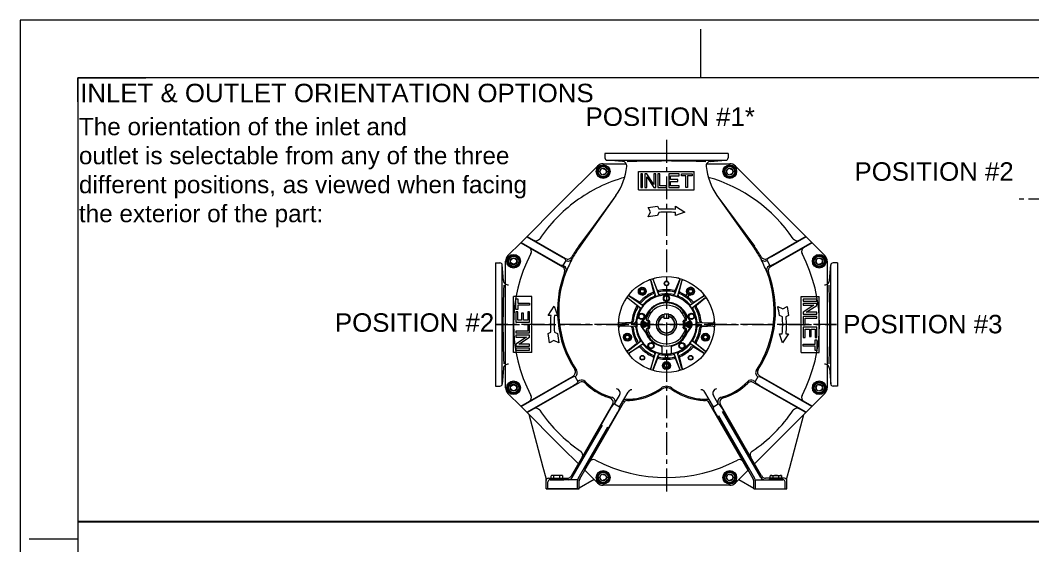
# Model space of a CAD drawing. Header units: inches. Extents: x -48 to 250, y -21 to 207.
# Drawn here: x -48.4 to 62.6, y 149.2 to 206.8 of the extents above; entities that cross this region are included whole.
import ezdxf
from ezdxf.enums import TextEntityAlignment as Align

# ---------------------------------------------------------------- set-up
doc = ezdxf.new("R2010")
doc.units = ezdxf.units.IN
doc.header["$MEASUREMENT"] = 0
doc.linetypes.add('CENTER', pattern=[2, 1.25, -0.25, 0.25, -0.25])
doc.linetypes.add('HIDDEN', pattern=[0.375, 0.25, -0.125])
for name, color, linetype, lineweight in [('CEN', 3, 'CENTER', 5), ('HID-HIDE', 6, 'HIDDEN', 5), ('OBJ', 7, 'Continuous', 5), ('TXT', 7, 'Continuous', 5)]:
    doc.layers.add(name, color=color, linetype=linetype, lineweight=lineweight)
doc.layers.add('Title Block', color=7, linetype='Continuous')
doc.styles.add('ACANSTS', font='romans.shx', dxfattribs={"height": 1})
doc.styles.add('Roman', font='romans')
doc.styles.get("Standard").update_dxf_attribs({"font": 'arial.ttf'})

# ---------------------------------------------------------------- blocks, each defined once
blk = doc.blocks.new('LONE STAR BLOWER TITLE BLOCK (SIZE A)')
at = {"layer": 'Title Block', "lineweight": 15}
for p, q in [((23.625, 18), (0, 18)), ((0, 18), (0, 0)), ((5.9062, 17.5), (5.9062, 17.9219)), ((23.125, 17.5), (0.5, 17.5)), ((23.125, 17.5), (0.5, 17.5)), ((0.5, 17.5), (0.5, 0.5)), ((0.5, 17.2912), (0.5, 17.5)), ((0.5, 17.5), (1.0894, 17.5)), ((0.5, 17.2912), (0.5, 14.2179)), ((0.0781, 13.5), (0.5, 13.5))]:
    blk.add_line(p, q, dxfattribs=at)
at = {"layer": 'Title Block', "lineweight": 15, "style": 'ACANSTS'}
for tag, p, height in [('DRAWN_BY', (14.3692, 2.2855), 0.135), ('DRAWN_DATE', (15.5145, 2.2938), 0.135), ('DRAWING_SUBTITLE', (17.5134, 1.9768), 0.2025), ('CHECKED_BY', (14.3914, 1.9397), 0.135), ('CHECK_DATE', (15.4958, 1.9404), 0.135), ('ENGINEER', (14.3854, 1.6081), 0.135), ('ENG_DATE', (15.4868, 1.6029), 0.135), ('DRAWING_SUBTITLE', (17.5109, 1.5494), 0.2025), ('MANUFACTURING', (14.3811, 1.2706), 0.135), ('MFG_DATE', (15.4879, 1.2695), 0.135), ('CONTROL', (14.3811, 0.9331), 0.135), ('CONTROL_DATE', (15.4879, 0.932), 0.135), ('CAGE_CODE', (17.7275, 0.9163), 0.135), ('MODEL_FILE_NAME', (8.2952, 0.6111), 0.135), ('APPROVED_BY', (14.3698, 0.5685), 0.135), ('APPROVAL_DATE', (15.4796, 0.5615), 0.135)]:
    blk.add_attdef(tag, p, '', height=height, dxfattribs=at)
at = {"layer": 'Title Block', "lineweight": 15, "style": 'Roman', "flags": 8}
for tag, height, p in [('DWG_NUMBER', 0.2812, (18.9096, 1.1474)), ('SCALE', 0.135, (17.9035, 0.7041)), ('SHEETNUMBER', 0.135, (21.2556, 0.7041)), ('TOTA_SHEETS', 0.135, (21.8939, 0.7016))]:
    blk.add_attdef(tag, text='', height=height, dxfattribs=at).set_placement(p, align=Align.TOP_LEFT)
at = {"layer": 'Title Block', "lineweight": 15, "style": 'ACANSTS'}
blk.add_attdef('REVISION', text='', height=0.135, dxfattribs=at).set_placement((22.8495, 0.8933), align=Align.CENTER)

msp = doc.modelspace()

# ---------------------------------------------------------------- linework, layer by layer
at = {"color": 7, "lineweight": 5}
for p, q in [((12.899, 167.268), (12.706, 167.157)), ((31.932, 167.268), (32.125, 167.157))]:
    msp.add_line(p, q, dxfattribs=at)
at = {"lineweight": 5}
for p, q in [((12.851, 155.419), (9.23, 155.419)), ((9.232, 155.419), (12.849, 155.419)), ((31.98, 155.419), (35.601, 155.419)), ((31.982, 155.419), (35.599, 155.419))]:
    msp.add_line(p, q, dxfattribs=at)
msp.add_line((182.362, 151.811), (-42.079, 151.811))
at = {"layer": 'CEN', "color": 5, "lineweight": 5, "ltscale": 2}
for p, q in [((22.416, 193.641), (22.416, 154.799)), ((64.579, 187.169), (60.579, 187.169)), ((3.795, 173.419), (41.036, 173.419)), ((41.036, 173.419), (3.795, 173.419))]:
    msp.add_line(p, q, dxfattribs=at)
at = {"layer": 'HID-HIDE', "color": 7, "linetype": 'Continuous', "lineweight": 5, "ltscale": 2}
for p, q in [((6.457, 182.379), (10.997, 186.919)), ((14.416, 184.206), (12.786, 181.985)), ((14.416, 184.071), (12.763, 181.729)), ((5.052, 180.974), (6.457, 182.379)), ((4.795, 166.483), (4.795, 180.356)), ((20.996, 177.077), (20.706, 178.249)), ((20.718, 178.225), (21.197, 176.576)), ((21.414, 177.213), (20.961, 178.332)), ((20.965, 178.306), (21.546, 176.69)), ((23.867, 178.306), (23.285, 176.69)), ((23.417, 177.213), (23.871, 178.332)), ((24.114, 178.225), (23.635, 176.576)), ((23.835, 177.077), (24.126, 178.249)), ((19.376, 175.9), (18.351, 176.538)), ((18.37, 176.52), (19.79, 175.554)), ((24.495, 176.622), (24.435, 176.533)), ((24.51, 176.612), (24.447, 176.518)), ((24.819, 176.387), (24.495, 176.622)), ((24.556, 176.578), (24.703, 176.78)), ((24.905, 176.633), (24.703, 176.78)), ((24.758, 176.431), (24.905, 176.633)), ((26.462, 176.52), (25.041, 175.554)), ((25.455, 175.9), (26.48, 176.538)), ((19.118, 175.544), (18.194, 176.321)), ((18.217, 176.309), (19.574, 175.257)), ((24.804, 176.398), (24.735, 176.308)), ((24.819, 176.387), (24.753, 176.302)), ((26.614, 176.309), (25.257, 175.257)), ((25.714, 175.544), (26.638, 176.321)), ((19.658, 173.652), (20.499, 174.81)), ((20.621, 174.842), (19.68, 173.655)), ((22.165, 174.066), (22.165, 174.322)), ((22.166, 174.066), (22.166, 174.565)), ((22.665, 174.565), (22.166, 174.565)), ((22.665, 174.066), (22.665, 174.565)), ((22.666, 174.066), (22.666, 174.322)), ((24.211, 174.842), (25.151, 173.655)), ((25.173, 173.652), (24.333, 174.81)), ((18.499, 173.639), (17.294, 173.554)), ((18.499, 173.2), (17.294, 173.285)), ((17.32, 173.549), (19.037, 173.603)), ((17.32, 173.29), (19.037, 173.236)), ((19.658, 173.187), (20.499, 172.029)), ((20.621, 171.997), (19.68, 173.183)), ((20.332, 173.859), (20.512, 173.859)), ((22.666, 174.066), (22.165, 174.066)), ((24.211, 171.997), (25.151, 173.183)), ((24.499, 173.859), (24.32, 173.859)), ((25.173, 173.187), (24.333, 172.029)), ((27.511, 173.549), (25.795, 173.603)), ((27.511, 173.29), (25.795, 173.236)), ((26.333, 173.639), (27.537, 173.554)), ((26.333, 173.2), (27.537, 173.285)), ((20.332, 172.979), (20.512, 172.979)), ((24.499, 172.979), (24.32, 172.979)), ((19.118, 171.295), (18.194, 170.518)), ((18.217, 170.529), (19.574, 171.582)), ((19.376, 170.939), (18.351, 170.301)), ((18.37, 170.319), (19.79, 171.285)), ((21.916, 171.008), (21.916, 170.263)), ((22.916, 171.008), (22.916, 170.263)), ((26.462, 170.319), (25.041, 171.285)), ((26.614, 170.529), (25.257, 171.582)), ((25.455, 170.939), (26.48, 170.301)), ((25.714, 171.295), (26.638, 170.518)), ((20.996, 169.762), (20.706, 168.59)), ((20.718, 168.614), (21.197, 170.263)), ((20.965, 168.533), (21.546, 170.149)), ((22.228, 170.064), (22.232, 170.175)), ((22.228, 170.064), (22.603, 170.064)), ((22.246, 170.064), (22.25, 170.174)), ((22.291, 170.064), (22.291, 169.814)), ((22.291, 169.814), (22.541, 169.814)), ((22.541, 170.064), (22.541, 169.814)), ((22.585, 170.064), (22.582, 170.174)), ((22.603, 170.064), (22.6, 170.175)), ((23.867, 168.533), (23.285, 170.149)), ((24.114, 168.614), (23.635, 170.263)), ((23.835, 169.762), (24.126, 168.59)), ((21.414, 169.626), (20.961, 168.507)), ((23.417, 169.626), (23.871, 168.507)), ((6.457, 164.46), (5.052, 165.865)), ((10.997, 159.919), (6.457, 164.46)), ((31.913, 156.529), (28.065, 163.194)), ((32.099, 156.535), (28.137, 163.397)), ((32.743, 156.669), (28.567, 163.903)), ((32.838, 156.833), (28.755, 163.904)), ((11.994, 156.833), (15.185, 162.36)), ((12.088, 156.669), (15.393, 162.393)), ((12.733, 156.535), (16.003, 162.201)), ((12.918, 156.529), (16.092, 162.026)), ((13.827, 160.008), (14.416, 161.028)), ((13.904, 160.047), (14.416, 160.933)), ((9.23, 156.583), (8.916, 157.757)), ((35.601, 156.583), (35.916, 157.757)), ((9.23, 155.419), (9.23, 156.583)), ((9.48, 156.583), (11.561, 156.583)), ((9.666, 156.491), (9.666, 156.39)), ((9.853, 156.89), (9.766, 156.839)), ((9.766, 156.39), (9.766, 156.839)), ((10.978, 156.89), (9.853, 156.89)), ((10.091, 156.39), (10.091, 156.839)), ((10.74, 156.39), (10.74, 156.839)), ((10.978, 156.89), (11.065, 156.839)), ((11.065, 156.39), (11.065, 156.839)), ((11.166, 156.491), (11.166, 156.39)), ((35.351, 156.583), (33.271, 156.583)), ((33.666, 156.491), (33.666, 156.39)), ((33.853, 156.89), (33.766, 156.839)), ((33.766, 156.39), (33.766, 156.839)), ((33.853, 156.89), (34.978, 156.89)), ((34.091, 156.39), (34.091, 156.839)), ((34.74, 156.39), (34.74, 156.839)), ((34.978, 156.89), (35.065, 156.839)), ((35.065, 156.39), (35.065, 156.839)), ((35.166, 156.491), (35.166, 156.39)), ((35.601, 155.419), (35.601, 156.583)), ((9.416, 155.419), (9.416, 156.169)), ((12.684, 156.419), (9.666, 156.419)), ((9.666, 156.39), (11.166, 156.39)), ((12.666, 155.419), (12.666, 156.285)), ((14.489, 156.427), (12.851, 155.482)), ((12.851, 155.419), (12.851, 156.279)), ((30.343, 156.427), (31.98, 155.482)), ((31.98, 155.419), (31.98, 156.279)), ((32.147, 156.419), (35.166, 156.419)), ((32.166, 155.419), (32.166, 156.285)), ((35.166, 156.39), (33.666, 156.39)), ((35.416, 155.419), (35.416, 156.169))]:
    msp.add_line(p, q, dxfattribs=at)
for points in [[(5.275, 180.871), (5.026, 180.271), (5.422, 179.756), (6.066, 179.84), (6.314, 180.44), (5.919, 180.956)], [(20.114, 177.324), (19.714, 177.489), (19.371, 177.226), (19.427, 176.796), (19.827, 176.631), (20.171, 176.894)], [(22.578, 176.013), (22.74, 176.294), (22.578, 176.576), (22.253, 176.576), (22.091, 176.294), (22.253, 176.013)], [(25.418, 176.815), (25.452, 177.246), (25.095, 177.492), (24.704, 177.305), (24.67, 176.874), (25.027, 176.628)], [(19.999, 174.375), (19.782, 174.617), (19.464, 174.549), (19.364, 174.24), (19.581, 173.999), (19.899, 174.067)], [(24.933, 174.067), (25.25, 173.999), (25.468, 174.24), (25.367, 174.549), (25.05, 174.617), (24.832, 174.375)], [(19.697, 173.582), (19.978, 173.744), (20.259, 173.582), (20.259, 173.257), (19.978, 173.095), (19.697, 173.257)], [(25.134, 173.582), (24.853, 173.744), (24.572, 173.582), (24.572, 173.257), (24.853, 173.095), (25.134, 173.257)], [(17.991, 172.437), (17.71, 172.108), (17.855, 171.7), (18.281, 171.621), (18.562, 171.95), (18.417, 172.358)], [(26.572, 171.614), (26.994, 171.715), (27.117, 172.13), (26.818, 172.444), (26.397, 172.343), (26.274, 171.928)], [(20.76, 171.417), (20.463, 171.284), (20.429, 170.961), (20.692, 170.771), (20.989, 170.903), (21.023, 171.226)], [(23.809, 171.226), (23.843, 170.903), (24.14, 170.771), (24.402, 170.961), (24.368, 171.284), (24.072, 171.417)], [(21.983, 168.908), (22.209, 168.539), (22.642, 168.55), (22.849, 168.931), (22.622, 169.3), (22.189, 169.289)], [(5.026, 166.568), (5.275, 165.968), (5.919, 165.883), (6.314, 166.399), (6.066, 166.999), (5.422, 167.083)]]:
    msp.add_lwpolyline(points, close=True, dxfattribs=at)
at = {"layer": 'HID-HIDE', "color": 7, "lineweight": 5, "ltscale": 2}
for centre in [(15.48, 190.165), (29.352, 190.165), (39.161, 180.356), (39.161, 166.483), (15.48, 156.674), (29.352, 156.674)]:
    msp.add_circle(centre, 0.328, dxfattribs=at)
at = {"layer": 'HID-HIDE', "color": 7, "linetype": 'Continuous', "lineweight": 5, "ltscale": 2}
for centre, radius in [((5.67, 180.356), 0.75), ((5.67, 180.356), 0.65), ((5.67, 180.356), 0.562), ((5.67, 180.356), 0.375), ((5.67, 180.356), 0.328), ((22.416, 173.419), 5.25), ((22.416, 177.919), 0.25), ((22.416, 177.919), 0.211), ((22.416, 173.419), 3.25), ((19.771, 177.06), 0.436), ((19.771, 177.06), 0.375), ((19.771, 177.06), 0.25), ((19.771, 177.06), 0.211), ((22.416, 176.294), 0.341), ((22.416, 176.294), 0.281), ((25.061, 177.06), 0.436), ((25.061, 177.06), 0.375), ((25.061, 177.06), 0.25), ((25.061, 177.06), 0.211), ((19.681, 174.308), 0.341), ((19.681, 174.308), 0.281), ((25.15, 174.308), 0.341), ((25.15, 174.308), 0.281), ((19.978, 173.419), 0.281), ((19.978, 173.419), 0.188), ((19.978, 173.419), 0.156), ((24.853, 173.419), 0.281), ((24.853, 173.419), 0.188), ((24.853, 173.419), 0.156), ((18.136, 172.029), 0.436), ((18.136, 172.029), 0.375), ((18.136, 172.029), 0.25), ((18.136, 172.029), 0.211), ((26.695, 172.029), 0.436), ((26.695, 172.029), 0.375), ((26.695, 172.029), 0.25), ((26.695, 172.029), 0.211), ((20.726, 171.094), 0.341), ((20.726, 171.094), 0.281), ((24.106, 171.094), 0.341), ((24.106, 171.094), 0.281), ((19.771, 169.779), 0.25), ((19.771, 169.779), 0.211), ((25.061, 169.779), 0.25), ((25.061, 169.779), 0.211), ((22.416, 168.919), 0.436), ((22.416, 168.919), 0.375), ((22.416, 168.919), 0.25), ((22.416, 168.919), 0.211), ((5.67, 166.483), 0.75), ((5.67, 166.483), 0.65), ((5.67, 166.483), 0.562), ((5.67, 166.483), 0.375), ((5.67, 166.483), 0.328)]:
    msp.add_circle(centre, radius, dxfattribs=at)
for centre, radius, start, end in [((22.416, 173.419), 16.762, 126.36459, 145.90593), ((8.12, 183.096), 0.5, 240, 325.90593), ((22.416, 174.919), 11.943, 143.73052, 150.30666), ((5.67, 180.356), 0.875, 135, 180), ((22.416, 173.419), 16.762, 152.39026, 207.60974), ((7.119, 181.42), 0.5, 332.39026, 60), ((22.416, 174.919), 11.812, 144.79781, 151.07171), ((22.416, 174.919), 11.943, 159.33765, 212.6674), ((22.416, 174.919), 11.812, 158.66654, 213.45863), ((22.416, 173.419), 3.812, 113.08606, 138.91394), ((22.416, 173.419), 3.67, 113.27513, 138.72487), ((22.416, 173.419), 3.36, 113.58512, 138.41488), ((20.87, 177.045), 0.13, 293.08606, 13.92969), ((20.909, 176.908), 0.13, 295.52687, 16.19995), ((21.016, 176.616), 0.13, 295.23392, 16.19995), ((22.416, 173.419), 3.268, 102.70256, 113.29744), ((21.072, 176.54), 0.13, 293.29744, 16.19995), ((21.535, 177.261), 0.13, 202.07031, 282.91394), ((21.584, 177.127), 0.13, 199.80005, 280.47313), ((21.669, 176.734), 0.13, 199.80005, 282.70256), ((21.669, 176.828), 0.13, 199.80005, 280.76608), ((22.416, 173.419), 3.812, 77.08606, 102.91394), ((22.416, 173.419), 3.67, 77.27513, 102.72487), ((22.416, 173.419), 3.36, 77.58512, 102.41488), ((23.163, 176.734), 0.13, 257.29744, 340.19995), ((22.416, 173.419), 3.268, 66.70256, 77.29744), ((23.162, 176.828), 0.13, 259.23392, 340.19995), ((23.248, 177.127), 0.13, 259.52687, 340.19995), ((23.297, 177.261), 0.13, 257.08606, 337.92969), ((23.759, 176.54), 0.13, 163.80005, 246.70256), ((23.815, 176.616), 0.13, 163.80005, 244.76608), ((22.416, 173.419), 3.36, 41.58512, 66.41488), ((23.922, 176.908), 0.13, 163.80005, 244.47313), ((23.961, 177.045), 0.13, 166.07031, 246.91394), ((22.416, 173.419), 3.67, 41.27513, 66.72487), ((22.416, 173.419), 3.812, 57.00448, 66.91394), ((22.416, 173.419), 3.812, 149.08606, 174.91394), ((22.416, 173.419), 3.67, 149.27513, 174.72487), ((19.034, 175.444), 0.13, 329.08606, 49.92969), ((19.146, 175.357), 0.13, 331.52687, 52.19995), ((19.445, 176.01), 0.13, 238.07031, 318.91394), ((19.563, 175.93), 0.13, 235.80005, 316.47313), ((22.416, 173.419), 3.268, 138.70256, 149.29744), ((19.808, 175.738), 0.13, 235.80005, 316.76608), ((19.863, 175.662), 0.13, 235.80005, 318.70256), ((22.416, 173.419), 2.444, 21.68956, 158.31044), ((22.416, 173.419), 2.125, 16.59679, 163.40321), ((22.416, 173.419), 2.368, 35.964, 144.036), ((22.416, 173.419), 3.812, 41.08606, 50.99552), ((24.968, 175.662), 0.13, 221.29744, 304.19995), ((22.416, 173.419), 3.268, 30.70256, 41.29744), ((25.023, 175.738), 0.13, 223.23392, 304.19995), ((25.268, 175.93), 0.13, 223.52687, 304.19995), ((25.387, 176.01), 0.13, 221.08606, 301.92969), ((25.685, 175.357), 0.13, 127.80005, 208.47313), ((22.416, 173.419), 3.67, 5.27513, 30.72487), ((25.797, 175.444), 0.13, 130.07031, 210.91394), ((22.416, 173.419), 3.812, 5.08606, 30.91394), ((22.416, 173.419), 3.36, 149.58512, 174.41488), ((19.405, 175.183), 0.13, 331.23392, 52.19995), ((19.494, 175.154), 0.13, 329.29744, 52.19995), ((22.416, 173.419), 2.29, 141.60203, 164.70128), ((22.416, 173.419), 1.136, 102.68448, 77.31552), ((22.416, 173.419), 1.124, 102.82797, 77.17203), ((22.416, 173.419), 0.937, 105.44275, 74.55725), ((22.416, 173.419), 0.902, 106.11736, 73.88264), ((22.416, 173.419), 2.29, 15.29872, 38.39797), ((25.337, 175.154), 0.13, 127.80005, 210.70256), ((25.427, 175.183), 0.13, 127.80005, 208.76608), ((22.416, 173.419), 3.36, 5.58512, 30.41488), ((18.49, 173.769), 0.13, 274.07031, 354.91394), ((18.49, 173.07), 0.13, 5.08606, 85.92969), ((22.416, 173.419), 3.812, 185.08606, 210.91394), ((18.632, 173.774), 0.13, 271.80005, 352.47313), ((18.632, 173.065), 0.13, 7.52687, 88.19995), ((22.416, 173.419), 3.67, 185.27513, 210.72487), ((18.943, 173.763), 0.13, 271.80005, 352.76608), ((18.943, 173.076), 0.13, 7.23392, 88.19995), ((19.033, 173.733), 0.13, 271.80005, 354.70256), ((19.033, 173.106), 0.13, 5.29744, 88.19995), ((22.416, 173.419), 3.36, 185.58512, 210.41488), ((22.416, 173.419), 3.268, 174.70256, 185.29744), ((19.978, 173.419), 0.395, 144.036, 215.964), ((19.978, 173.419), 0.38, 141.60203, 218.39797), ((20.332, 173.989), 0.13, 164.70128, 270), ((22.416, 173.419), 2.047, 167.58733, 192.41267), ((20.504, 173.989), 0.13, 163.40321, 272.342), ((20.445, 173.799), 0.06, 349.08539, 90), ((22.416, 173.419), 1.947, 169.08539, 190.91461), ((20.512, 173.799), 0.06, 348.71392, 92.342), ((22.416, 173.419), 1.882, 168.71392, 191.28608), ((24.32, 173.799), 0.06, 87.658, 191.28608), ((22.416, 173.419), 1.882, 348.71392, 11.28608), ((24.328, 173.989), 0.13, 267.658, 16.59679), ((24.386, 173.799), 0.06, 90, 190.91461), ((22.416, 173.419), 1.947, 349.08539, 10.91461), ((22.416, 173.419), 2.047, 347.58733, 12.41267), ((24.499, 173.989), 0.13, 270, 15.29872), ((24.853, 173.419), 0.38, 321.60203, 38.39797), ((24.853, 173.419), 0.395, 324.036, 35.964), ((22.416, 173.419), 3.36, 329.58512, 354.41488), ((22.416, 173.419), 3.67, 329.27513, 354.72487), ((25.799, 173.733), 0.13, 185.29744, 268.19995), ((22.416, 173.419), 3.268, 354.70256, 5.29744), ((25.799, 173.106), 0.13, 91.80005, 174.70256), ((22.416, 173.419), 3.812, 329.08606, 354.91394), ((25.888, 173.763), 0.13, 187.23392, 268.19995), ((25.888, 173.076), 0.13, 91.80005, 172.76608), ((26.199, 173.774), 0.13, 187.52687, 268.19995), ((26.199, 173.065), 0.13, 91.80005, 172.47313), ((26.342, 173.769), 0.13, 185.08606, 265.92969), ((26.342, 173.07), 0.13, 94.07031, 174.91394), ((22.416, 173.419), 2.444, 201.68956, 255.8314), ((20.332, 172.849), 0.13, 90, 195.29872), ((22.416, 173.419), 2.29, 195.29872, 218.39797), ((20.504, 172.85), 0.13, 87.658, 196.59679), ((22.416, 173.419), 2.125, 196.59679, 343.40321), ((20.445, 173.039), 0.06, 270, 10.91461), ((22.416, 173.419), 2.368, 215.964, 324.036), ((20.512, 173.039), 0.06, 267.658, 11.28608), ((22.416, 173.419), 2.444, 284.1686, 338.31044), ((22.416, 173.419), 2.29, 321.60203, 344.70128), ((24.32, 173.039), 0.06, 168.71392, 272.342), ((24.328, 172.85), 0.13, 343.40321, 92.342), ((24.386, 173.039), 0.06, 169.08539, 270), ((24.499, 172.849), 0.13, 344.70128, 90), ((19.034, 171.394), 0.13, 310.07031, 30.91394), ((19.146, 171.482), 0.13, 307.80005, 28.47313), ((19.445, 170.829), 0.13, 41.08606, 121.92969), ((19.405, 171.656), 0.13, 307.80005, 28.76608), ((19.563, 170.909), 0.13, 43.52687, 124.19995), ((22.416, 173.419), 3.812, 221.08606, 246.91394), ((19.494, 171.685), 0.13, 307.80005, 30.70256), ((22.416, 173.419), 3.268, 210.70256, 221.29744), ((22.416, 173.419), 3.67, 221.27513, 246.72487), ((19.808, 171.101), 0.13, 43.23392, 124.19995), ((19.863, 171.177), 0.13, 41.29744, 124.19995), ((22.416, 173.419), 3.36, 221.58512, 246.41488), ((21.786, 170.924), 0.13, 0, 75.8314), ((23.046, 170.924), 0.13, 104.1686, 180), ((22.416, 173.419), 3.36, 293.58512, 318.41488), ((22.416, 173.419), 3.67, 293.27513, 318.72487), ((22.416, 173.419), 3.812, 293.08606, 318.91394), ((22.416, 173.419), 3.268, 318.70256, 329.29744), ((24.968, 171.177), 0.13, 55.80005, 138.70256), ((25.023, 171.101), 0.13, 55.80005, 136.76608), ((25.268, 170.909), 0.13, 55.80005, 136.47313), ((25.337, 171.685), 0.13, 149.29744, 232.19995), ((25.387, 170.829), 0.13, 58.07031, 138.91394), ((25.427, 171.656), 0.13, 151.23392, 232.19995), ((25.685, 171.482), 0.13, 151.52687, 232.19995), ((25.797, 171.394), 0.13, 149.08606, 229.92969), ((20.87, 169.794), 0.13, 346.07031, 66.91394), ((20.909, 169.931), 0.13, 343.80005, 64.47313), ((21.016, 170.223), 0.13, 343.80005, 64.76608), ((22.416, 173.419), 3.268, 246.70256, 257.29744), ((21.072, 170.299), 0.13, 343.80005, 66.70256), ((21.584, 169.711), 0.13, 79.52687, 160.19995), ((21.669, 170.105), 0.13, 77.29744, 160.19995), ((21.669, 170.011), 0.13, 79.23392, 160.19995), ((22.416, 173.419), 3.67, 257.27513, 282.72487), ((22.416, 173.419), 3.36, 257.58512, 282.41488), ((21.979, 170.263), 0.063, 180, 262.1188), ((22.853, 170.263), 0.063, 277.8812, 0), ((22.416, 173.419), 3.268, 282.70256, 293.29744), ((23.163, 170.105), 0.13, 19.80005, 102.70256), ((23.162, 170.011), 0.13, 19.80005, 100.76608), ((23.248, 169.711), 0.13, 19.80005, 100.47313), ((23.759, 170.299), 0.13, 113.29744, 196.19995), ((23.815, 170.223), 0.13, 115.23392, 196.19995), ((23.922, 169.931), 0.13, 115.52687, 196.19995), ((23.961, 169.794), 0.13, 113.08606, 193.92969), ((21.535, 169.578), 0.13, 77.08606, 157.92969), ((22.416, 173.419), 3.812, 257.08606, 282.91394), ((23.297, 169.578), 0.13, 22.07031, 102.91394), ((5.67, 166.483), 0.875, 180, 225), ((18.077, 171.539), 6.443, 224.80047, 244.38008), ((18.077, 171.539), 6.312, 223.67043, 243.80863), ((18.077, 171.539), 6.312, 278.1415, 306.39486), ((22.416, 165.653), 1, 53.60514, 126.39486), ((22.416, 165.491), 1, 54.34477, 125.65523), ((26.755, 171.539), 6.312, 233.60514, 261.8585), ((7.119, 165.419), 0.5, 300, 27.60974), ((18.077, 171.539), 6.443, 277.97493, 305.65523), ((26.755, 171.539), 6.443, 234.34477, 262.02507), ((8.12, 163.743), 0.5, 34.09407, 120), ((22.416, 173.419), 16.762, 214.09407, 233.63541), ((9.48, 156.333), 0.25, 90, 180), ((9.929, 156.602), 0.288, 55.61575, 115.61575), ((10.416, 155.815), 1.075, 72.41205, 107.58795), ((10.903, 156.602), 0.288, 64.38425, 124.38425), ((11.561, 157.083), 0.5, 270, 330), ((11.655, 156.919), 0.5, 270, 330), ((13.166, 156.285), 0.5, 150, 180), ((13.351, 156.279), 0.5, 150, 180), ((31.48, 156.279), 0.5, 0, 30), ((31.666, 156.285), 0.5, 0, 30), ((33.176, 156.919), 0.5, 210, 270), ((33.271, 157.083), 0.5, 210, 270), ((33.929, 156.602), 0.288, 55.61575, 115.61575), ((34.416, 155.815), 1.075, 72.41205, 107.58795), ((34.903, 156.602), 0.288, 64.38425, 124.38425), ((35.351, 156.333), 0.25, 0, 90), ((9.666, 156.169), 0.25, 90, 180), ((35.166, 156.169), 0.25, 0, 90)]:
    msp.add_arc(centre, radius, start, end, dxfattribs=at)
for centre, major_axis, ratio, start_param, end_param in [((20.48, 178.148), (0.238, 0.077), 0.5632082, 0, 1.5707963), ((23.629, 178.383), (-0.238, 0.077), 0.5632082, 3.1415927, 4.712389), ((24.594, 176.418), (0.159, -0.116), 0.0661279, 3.1415927, 6.2831853), ((26.315, 176.722), (-0.147, 0.202), 0.5632082, 3.1415927, 4.712389), ((18.07, 176.107), (0.147, 0.202), 0.5632082, 0, 1.5707963), ((17.32, 173.04), (0, 0.25), 0.5632082, 0, 1.5707963), ((27.511, 173.799), (0, 0.25), 0.5632082, 3.1415927, 4.712389), ((22.416, 171.008), (-0.5, 0), 0.9902681, 6.0909547, 6.2831853), ((22.416, 171.008), (-0.5, 0), 0.9902681, 3.1415927, 3.3338232), ((18.517, 170.117), (-0.147, 0.202), 0.5632082, 0, 1.5707963), ((26.761, 170.732), (0.147, 0.202), 0.5632082, 3.1415927, 4.712389), ((21.202, 168.456), (-0.238, 0.077), 0.5632082, 0, 1.5707963), ((24.351, 168.691), (0.238, 0.077), 0.5632082, 3.1415927, 4.712389)]:
    msp.add_ellipse(centre, major_axis=major_axis, ratio=ratio, start_param=start_param, end_param=end_param, dxfattribs=at)
at = {"layer": 'HID-HIDE', "color": 7, "linetype": 'Continuous', "lineweight": 5, "ltscale": 2, "extrusion": (0, 0, -1)}
for centre, major_axis, start_param, end_param in [((21.202, 178.383), (0.238, 0.077), 3.1415927, 4.712389), ((24.351, 178.148), (-0.238, 0.077), 0, 1.5707963), ((18.517, 176.722), (0.147, 0.202), 3.1415927, 4.712389), ((26.761, 176.107), (-0.147, 0.202), 0, 1.5707963), ((17.32, 173.799), (0, 0.25), 3.1415927, 4.712389), ((27.511, 173.04), (0, 0.25), 0, 1.5707963), ((18.07, 170.732), (-0.147, 0.202), 3.1415927, 4.712389), ((26.315, 170.117), (0.147, 0.202), 0, 1.5707963), ((20.48, 168.691), (-0.238, 0.077), 3.1415927, 4.712389), ((23.629, 168.456), (0.238, 0.077), 0, 1.5707963)]:
    msp.add_ellipse(centre, major_axis=major_axis, ratio=0.5632082, start_param=start_param, end_param=end_param, dxfattribs=at)
at = {"layer": 'HID-HIDE', "color": 7, "linetype": 'Continuous', "lineweight": 5, "ltscale": 2}
msp.add_ellipse((10.416, 156.491), major_axis=(-0.75, 0), ratio=0.0349208, dxfattribs=at)
at = {"layer": 'HID-HIDE', "color": 7, "linetype": 'Continuous', "lineweight": 5, "ltscale": 2, "extrusion": (0, 0, -1)}
msp.add_ellipse((34.416, 156.491), major_axis=(0.75, 0), ratio=0.0349208, dxfattribs=at)
at = {"layer": 'OBJ', "color": 7, "lineweight": 5}
for p, q in [((29.166, 192.169), (15.666, 192.169)), ((15.666, 192.169), (15.666, 191.669)), ((29.166, 192.169), (29.166, 191.669)), ((15.48, 191.04), (17.997, 191.04)), ((17.611, 191.279), (15.895, 191.42)), ((15.916, 191.419), (28.916, 191.419)), ((26.834, 191.04), (29.352, 191.04)), ((27.22, 191.279), (28.936, 191.42)), ((10.997, 186.919), (14.861, 190.784)), ((19.346, 190.169), (25.466, 190.169)), ((19.346, 188.169), (19.346, 190.169)), ((25.466, 188.169), (25.466, 190.169)), ((29.971, 190.784), (39.78, 180.974)), ((16.88, 187.564), (14.416, 184.071)), ((16.88, 187.564), (14.416, 184.206)), ((19.346, 188.169), (25.466, 188.169)), ((27.951, 187.564), (32.045, 181.985)), ((27.951, 187.564), (32.068, 181.729)), ((7.154, 183.077), (11.356, 180.65)), ((37.677, 183.077), (33.475, 180.65)), ((6.457, 182.379), (11.023, 179.743)), ((6.491, 182.414), (10.495, 180.103)), ((7.119, 183.042), (10.924, 180.846)), ((38.375, 182.379), (33.809, 179.743)), ((37.712, 183.042), (33.908, 180.846)), ((38.34, 182.414), (34.337, 180.103)), ((11.077, 179.901), (10.944, 179.89)), ((11.389, 180.442), (11.077, 179.901)), ((11.077, 179.901), (11.213, 179.822)), ((11.389, 180.442), (11.332, 180.562)), ((11.389, 180.442), (11.406, 180.433)), ((33.442, 180.442), (33.426, 180.433)), ((33.442, 180.442), (33.499, 180.562)), ((33.442, 180.442), (33.754, 179.901)), ((33.754, 179.901), (33.618, 179.822)), ((33.754, 179.901), (33.887, 179.89)), ((40.036, 180.356), (40.036, 166.483)), ((6.457, 164.46), (12.191, 167.77)), ((12.394, 167.698), (12.261, 167.709)), ((12.394, 167.698), (12.706, 167.157)), ((32.438, 167.698), (32.125, 167.157)), ((32.438, 167.698), (32.571, 167.709)), ((38.375, 164.46), (32.641, 167.77)), ((6.491, 164.425), (11.811, 167.496)), ((7.119, 163.797), (12.24, 166.754)), ((7.154, 163.762), (12.9, 167.08)), ((12.706, 167.157), (12.649, 167.037)), ((37.677, 163.762), (31.931, 167.08)), ((32.125, 167.157), (32.182, 167.037)), ((37.712, 163.797), (32.591, 166.754)), ((38.34, 164.425), (33.02, 167.496)), ((39.78, 165.865), (32.073, 158.158)), ((13.456, 157.461), (17.72, 164.846)), ((14.416, 161.028), (16.503, 164.642)), ((14.416, 160.933), (16.329, 164.247)), ((31.376, 157.461), (27.111, 164.846)), ((32.073, 158.158), (28.329, 164.642)), ((32.038, 158.123), (28.502, 164.247)), ((13.421, 157.495), (17.072, 163.818)), ((31.41, 157.495), (27.76, 163.818)), ((12.759, 158.158), (10.997, 159.919)), ((12.759, 158.158), (13.827, 160.008)), ((12.793, 158.123), (13.904, 160.047)), ((14.861, 156.055), (13.456, 157.461)), ((31.376, 157.461), (29.971, 156.055)), ((29.352, 155.799), (15.48, 155.799))]:
    msp.add_line(p, q, dxfattribs=at)
at = {"layer": 'OBJ', "lineweight": 5}
for p, q in [((3.666, 180.169), (3.666, 166.669)), ((3.666, 180.169), (4.166, 180.169)), ((4.557, 178.224), (4.415, 179.94)), ((4.416, 166.919), (4.416, 179.919)), ((40.275, 178.224), (40.417, 179.94)), ((40.416, 166.919), (40.416, 179.919)), ((41.166, 180.169), (40.666, 180.169)), ((41.166, 180.169), (41.166, 166.669)), ((5.666, 170.349), (5.666, 176.47)), ((7.666, 176.47), (5.666, 176.47)), ((7.666, 170.349), (7.666, 176.47)), ((37.166, 170.349), (37.166, 176.47)), ((37.166, 176.47), (39.166, 176.47)), ((39.166, 170.349), (39.166, 176.47)), ((7.666, 170.349), (5.666, 170.349)), ((37.166, 170.349), (39.166, 170.349)), ((4.557, 168.615), (4.415, 166.899)), ((40.275, 168.615), (40.417, 166.899)), ((3.666, 166.669), (4.166, 166.669)), ((41.166, 166.669), (40.666, 166.669)), ((8.916, 157.757), (7.362, 163.554)), ((35.916, 157.757), (37.469, 163.554))]:
    msp.add_line(p, q, dxfattribs=at)
at = {"layer": 'OBJ', "color": 7, "linetype": 'Continuous', "lineweight": 5}
for p, q in [((16.732, 164.713), (17.27, 165.644)), ((17.274, 164.4), (18.204, 166.013)), ((27.558, 164.4), (26.627, 166.013)), ((28.099, 164.713), (27.561, 165.644)), ((16.732, 164.713), (16.612, 164.656)), ((16.732, 164.713), (17.274, 164.4)), ((17.274, 164.4), (17.284, 164.268)), ((27.558, 164.4), (27.547, 164.268)), ((27.558, 164.4), (28.099, 164.713)), ((28.099, 164.713), (28.219, 164.656))]:
    msp.add_line(p, q, dxfattribs=at)
at = {"layer": 'OBJ', "color": 7, "lineweight": 5}
for points in [[(15.564, 190.809), (14.964, 190.56), (14.88, 189.916), (15.395, 189.521), (15.995, 189.769), (16.08, 190.413)], [(19.806, 188.419), (19.806, 189.919), (19.606, 189.919), (19.606, 188.419)], [(21.236, 188.419), (21.236, 189.919), (21.036, 189.919), (21.036, 188.755), (20.276, 189.919), (20.056, 189.919), (20.056, 188.419), (20.256, 188.419), (20.256, 189.584), (21.016, 188.419)], [(22.426, 188.419), (22.426, 188.619), (21.686, 188.619), (21.686, 189.919), (21.486, 189.919), (21.486, 188.419)], [(23.796, 188.419), (23.796, 188.619), (22.876, 188.619), (22.876, 189.094), (23.676, 189.094), (23.676, 189.294), (22.876, 189.294), (22.876, 189.719), (23.796, 189.719), (23.796, 189.919), (22.676, 189.919), (22.676, 188.419)], [(24.536, 188.419), (24.536, 189.719), (24.046, 189.719), (24.046, 189.919), (25.226, 189.919), (25.226, 189.719), (24.736, 189.719), (24.736, 188.419)], [(29.867, 190.56), (29.267, 190.809), (28.752, 190.413), (28.837, 189.769), (29.437, 189.521), (29.952, 189.916)], [(39.805, 180.271), (39.556, 180.871), (38.912, 180.956), (38.517, 180.44), (38.766, 179.84), (39.41, 179.756)], [(39.556, 165.968), (39.805, 166.568), (39.41, 167.083), (38.766, 166.999), (38.517, 166.399), (38.912, 165.883)], [(14.964, 156.279), (15.564, 156.03), (16.08, 156.426), (15.995, 157.07), (15.395, 157.318), (14.88, 156.923)], [(29.267, 156.03), (29.867, 156.279), (29.952, 156.923), (29.437, 157.318), (28.837, 157.07), (28.752, 156.426)]]:
    msp.add_lwpolyline(points, close=True, dxfattribs=at)
msp.add_lwpolyline([(21.416, 185.369, 0.0211388), (20.416, 185.199), (20.666, 185.759), (20.416, 186.22, -0.0194702), (21.416, 186.376), (21.572, 186.079, -0.0363824), (23.416, 186.067), (23.416, 186.382), (24.416, 185.716), (23.416, 185.375), (23.416, 185.691, 0.0374678), (21.573, 185.703)], format="xyb", close=True, dxfattribs=at)
at = {"layer": 'OBJ', "lineweight": 5}
for points in [[(7.416, 175.539), (6.116, 175.539), (6.116, 175.049), (5.916, 175.049), (5.916, 176.229), (6.116, 176.229), (6.116, 175.739), (7.416, 175.739)], [(37.403, 175.987), (38.903, 175.987), (38.903, 176.187), (37.403, 176.187)], [(37.403, 174.557), (38.903, 174.557), (38.903, 174.757), (37.739, 174.757), (38.903, 175.517), (38.903, 175.737), (37.403, 175.737), (37.403, 175.537), (38.568, 175.537), (37.403, 174.777)], [(7.416, 174.799), (7.216, 174.799), (7.216, 173.879), (6.741, 173.879), (6.741, 174.679), (6.541, 174.679), (6.541, 173.879), (6.116, 173.879), (6.116, 174.799), (5.916, 174.799), (5.916, 173.679), (7.416, 173.679)], [(37.403, 173.367), (37.603, 173.367), (37.603, 174.107), (38.903, 174.107), (38.903, 174.307), (37.403, 174.307)], [(7.416, 173.429), (7.216, 173.429), (7.216, 172.689), (5.916, 172.689), (5.916, 172.489), (7.416, 172.489)], [(37.403, 171.997), (37.603, 171.997), (37.603, 172.917), (38.078, 172.917), (38.078, 172.117), (38.278, 172.117), (38.278, 172.917), (38.703, 172.917), (38.703, 171.997), (38.903, 171.997), (38.903, 173.117), (37.403, 173.117)], [(7.416, 172.239), (5.916, 172.239), (5.916, 172.039), (7.08, 172.039), (5.916, 171.279), (5.916, 171.059), (7.416, 171.059), (7.416, 171.259), (6.251, 171.259), (7.416, 172.019)], [(37.403, 171.257), (38.703, 171.257), (38.703, 171.747), (38.903, 171.747), (38.903, 170.567), (38.703, 170.567), (38.703, 171.057), (37.403, 171.057)], [(7.416, 170.809), (5.916, 170.809), (5.916, 170.609), (7.416, 170.609)]]:
    msp.add_lwpolyline(points, close=True, dxfattribs=at)
for points in [[(10.467, 172.419, 0.0211388), (10.636, 171.419), (10.077, 171.669), (9.615, 171.419, -0.0194702), (9.459, 172.419), (9.756, 172.576, -0.0363824), (9.768, 174.419), (9.453, 174.419), (10.119, 175.419), (10.46, 174.419), (10.144, 174.419, 0.0374678), (10.132, 172.577)], [(34.788, 174.401, 0.0211388), (34.619, 175.401), (35.178, 175.151), (35.64, 175.401, -0.0194702), (35.796, 174.401), (35.498, 174.245, -0.0363824), (35.487, 172.401), (35.802, 172.401), (35.136, 171.401), (34.794, 172.401), (35.111, 172.401, 0.0374678), (35.123, 174.244)]]:
    msp.add_lwpolyline(points, format="xyb", close=True, dxfattribs=at)
at = {"layer": 'OBJ', "color": 7, "lineweight": 5}
for centre, radius in [((15.48, 190.165), 0.75), ((29.352, 190.165), 0.75), ((15.48, 190.165), 0.65), ((15.48, 190.165), 0.562), ((15.48, 190.165), 0.375), ((29.352, 190.165), 0.65), ((29.352, 190.165), 0.562), ((29.352, 190.165), 0.375), ((39.161, 180.356), 0.75), ((39.161, 180.356), 0.65), ((39.161, 180.356), 0.562), ((39.161, 180.356), 0.375), ((39.161, 166.483), 0.75), ((39.161, 166.483), 0.65), ((39.161, 166.483), 0.562), ((39.161, 166.483), 0.375), ((15.48, 156.674), 0.75), ((15.48, 156.674), 0.65), ((15.48, 156.674), 0.562), ((15.48, 156.674), 0.375), ((29.352, 156.674), 0.75), ((29.352, 156.674), 0.65), ((29.352, 156.674), 0.562), ((29.352, 156.674), 0.375)]:
    msp.add_circle(centre, radius, dxfattribs=at)
for centre, radius, start, end in [((15.48, 190.165), 0.875, 90, 135), ((15.916, 191.669), 0.25, 180, 270), ((17.57, 190.78), 0.5, 354.07033, 85.27778), ((22.416, 94.543), 96.791, 87.44491, 92.55509), ((27.261, 190.78), 0.5, 94.72222, 185.92967), ((28.916, 191.669), 0.25, 270, 0), ((29.352, 190.165), 0.875, 45, 90), ((11.416, 191.419), 6.688, 324.79781, 354.07033), ((33.416, 191.419), 6.688, 185.92967, 215.20219), ((22.416, 173.419), 16.762, 105.85983, 126.36459), ((22.416, 173.419), 16.762, 34.09407, 74.14017), ((22.416, 174.919), 11.943, 29.69334, 36.26948), ((36.711, 183.096), 0.5, 214.09407, 300), ((22.416, 174.919), 11.812, 28.92829, 35.20219), ((37.712, 181.42), 0.5, 120, 207.60974), ((22.416, 173.419), 16.762, 332.39026, 27.60974), ((39.161, 180.356), 0.875, 0, 45), ((10.773, 179.31), 0.5, 339.33765, 60), ((10.947, 179.399), 0.5, 338.66654, 60), ((10.963, 179.389), 0.5, 338.68, 60), ((11.606, 181.083), 0.5, 240, 330.30666), ((11.639, 180.875), 0.5, 240, 331.07171), ((11.656, 180.866), 0.5, 240, 331.07336), ((22.416, 174.919), 11.794, 151.07336, 158.68), ((22.416, 174.919), 11.794, 21.32, 28.92664), ((33.176, 180.866), 0.5, 208.92664, 300), ((33.192, 180.875), 0.5, 208.92829, 300), ((33.225, 181.083), 0.5, 209.69334, 300), ((33.868, 179.389), 0.5, 120, 201.32), ((33.885, 179.399), 0.5, 120, 201.33346), ((34.059, 179.31), 0.5, 120, 200.66235), ((22.416, 174.919), 11.812, 326.54137, 21.33346), ((22.416, 174.919), 11.943, 327.3326, 20.66235), ((11.941, 168.203), 0.5, 300, 32.6674), ((12.144, 168.131), 0.5, 300, 33.45863), ((32.688, 168.131), 0.5, 146.54137, 240), ((32.891, 168.203), 0.5, 147.3326, 240), ((13.149, 166.835), 0.5, 43.67043, 120), ((13.15, 166.647), 0.5, 44.80047, 120), ((26.755, 171.539), 6.312, 285.12535, 316.32957), ((26.755, 171.539), 6.443, 286.80368, 315.19953), ((31.682, 166.835), 0.5, 60, 136.32957), ((31.681, 166.647), 0.5, 60, 135.19953), ((39.161, 166.483), 0.875, 315, 0), ((18.077, 171.539), 6.312, 243.80863, 254.87465), ((18.077, 171.539), 6.443, 244.38008, 253.19632), ((37.712, 165.419), 0.5, 152.39026, 240), ((36.711, 163.743), 0.5, 60, 145.90593), ((22.416, 173.419), 16.762, 304.09407, 325.90593), ((22.416, 173.419), 16.762, 233.63541, 235.90593), ((12.739, 159.124), 0.5, 330, 55.90593), ((32.092, 159.124), 0.5, 124.09407, 210), ((14.415, 158.123), 0.5, 62.39026, 150), ((22.416, 173.419), 16.762, 242.39026, 297.60974), ((30.416, 158.123), 0.5, 30, 117.60974), ((15.48, 156.674), 0.875, 225, 270), ((29.352, 156.674), 0.875, 270, 315)]:
    msp.add_arc(centre, radius, start, end, dxfattribs=at)
at = {"layer": 'OBJ', "lineweight": 5}
for centre, radius, start, end in [((4.166, 179.919), 0.25, 0, 90), ((40.666, 179.919), 0.25, 90, 180), ((101.292, 173.419), 96.791, 177.44491, 182.55509), ((5.055, 178.265), 0.5, 184.72222, 275.92967), ((39.776, 178.265), 0.5, 264.07033, 355.27778), ((-56.461, 173.419), 96.791, 357.44491, 2.55509), ((5.055, 168.574), 0.5, 84.07033, 175.27778), ((39.776, 168.574), 0.5, 4.72222, 95.92967), ((4.166, 166.919), 0.25, 270, 0), ((40.666, 166.919), 0.25, 180, 270)]:
    msp.add_arc(centre, radius, start, end, dxfattribs=at)
at = {"layer": 'OBJ', "color": 7, "linetype": 'Continuous', "lineweight": 5}
for centre, radius, start, end in [((16.07, 164.892), 0.5, 330, 73.19632), ((16.299, 164.963), 0.5, 330, 74.87465), ((16.837, 165.894), 0.5, 330, 77.73402), ((18.637, 165.763), 0.5, 90, 150), ((26.194, 165.763), 0.5, 30, 90), ((27.994, 165.894), 0.5, 102.26598, 210), ((28.532, 164.963), 0.5, 105.12535, 210), ((28.762, 164.892), 0.5, 106.80368, 210), ((18.039, 164.727), 0.5, 89.68541, 150), ((18.153, 164.596), 0.5, 90.62858, 150), ((18.077, 171.539), 6.312, 269.68541, 278.1415), ((18.077, 171.539), 6.443, 270.62858, 277.97493), ((26.755, 171.539), 6.312, 261.8585, 270.31459), ((26.755, 171.539), 6.443, 262.02507, 269.37142), ((26.678, 164.596), 0.5, 30, 89.37142), ((26.792, 164.727), 0.5, 30, 90.31459)]:
    msp.add_arc(centre, radius, start, end, dxfattribs=at)
at = {"layer": 'OBJ', "color": 7, "lineweight": 5, "extrusion": (0, 0, -1)}
for centre, major_axis, start_param, end_param in [((10.9, 180.805), (-0.433, 0.25), 1.5707963, 3.0052705), ((34.313, 180.144), (0.433, 0.25), 1.5707963, 3.0051909), ((11.835, 167.456), (0.433, 0.25), -1.5707963, -0.1364018), ((32.615, 166.794), (-0.433, 0.25), -1.5707963, -0.1363221)]:
    msp.add_ellipse(centre, major_axis=major_axis, ratio=0.0945726, start_param=start_param, end_param=end_param, dxfattribs=at)
at = {"layer": 'OBJ', "color": 7, "lineweight": 5}
for centre, major_axis, start_param, end_param in [((33.931, 180.805), (0.433, 0.25), 1.5707963, 3.0052705), ((10.518, 180.144), (-0.433, 0.25), 1.5707963, 3.0051909), ((32.996, 167.456), (-0.433, 0.25), -1.5707963, -0.1364018), ((12.217, 166.794), (0.433, 0.25), -1.5707963, -0.1363221)]:
    msp.add_ellipse(centre, major_axis=major_axis, ratio=0.0945726, start_param=start_param, end_param=end_param, dxfattribs=at)
at = {"layer": 'OBJ', "color": 7, "linetype": 'Continuous', "lineweight": 5, "extrusion": (0, 0, -1)}
for centre, major_axis, start_param, end_param in [((16.37, 164.224), (0.25, 0.433), -1.5707963, -0.1363221), ((27.801, 163.842), (0.25, -0.433), 1.5707963, 3.0051909)]:
    msp.add_ellipse(centre, major_axis=major_axis, ratio=0.0945726, start_param=start_param, end_param=end_param, dxfattribs=at)
at = {"layer": 'OBJ', "color": 7, "linetype": 'Continuous', "lineweight": 5}
for centre, major_axis, start_param, end_param in [((17.031, 163.842), (0.25, 0.433), -1.5707963, -0.1364018), ((28.462, 164.224), (0.25, -0.433), 1.5707963, 3.0052705)]:
    msp.add_ellipse(centre, major_axis=major_axis, ratio=0.0945726, start_param=start_param, end_param=end_param, dxfattribs=at)

# ---------------------------------------------------------------- block references
at = {"xscale": 12.62788581092365, "yscale": 12.62788581092365, "zscale": 12.62788581092365}
msp.add_blockref('LONE STAR BLOWER TITLE BLOCK (SIZE A)', (-48.393, -20.549), dxfattribs=at)

# ---------------------------------------------------------------- texts
at = {"lineweight": 5, "insert": (-41.963, 196.057), "char_height": 1.90464, "attachment_point": 1}
msp.add_mtext_dynamic_manual_height_columns('The orientation of the inlet and \\Poutlet is selectable from any of the three \\Pdifferent positions, as viewed when facing \\Pthe exterior of the part:', width=98.4601, gutter_width=1, heights=[0], dxfattribs=at)
at = {"layer": 'TXT', "color": 18, "lineweight": 5, "true_color": 0x4c0000}
msp.add_text('INLET & OUTLET ORIENTATION OPTIONS', height=2.025, dxfattribs=at).set_placement((-13.694, 197.771), align=Align.CENTER)
at = {"layer": 'TXT', "lineweight": 5}
for s, p in [('POSITION #1*', (22.831, 195.178)), ('POSITION #2', (51.742, 189.168)), ('POSITION #2', (-5.188, 172.621)), ('POSITION #3', (50.508, 172.452))]:
    msp.add_text(s, height=2.025, dxfattribs=at).set_placement(p, align=Align.CENTER)

doc.saveas('drawing.dxf')
